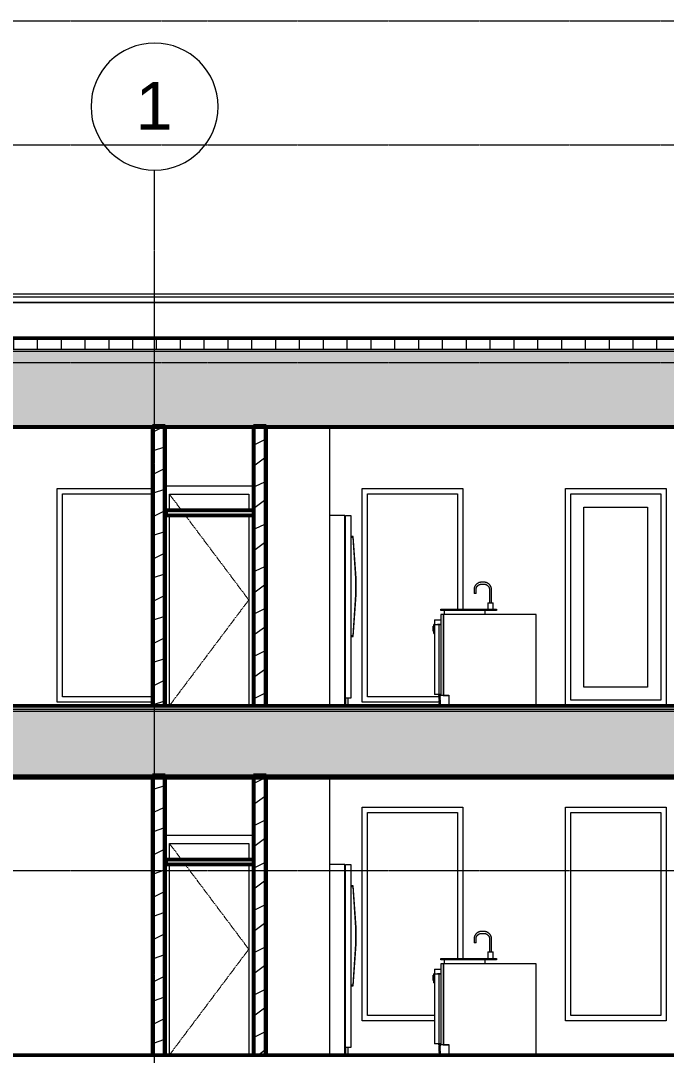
# Model space of a CAD drawing. Header units: inches. Extents: x 9610 to 16692, y -360 to 647.
# Drawn here: x 14590.1 to 14833.9, y 135.9 to 527 of the extents above; entities that cross this region are included whole.
import ezdxf

# ---------------------------------------------------------------- set-up
doc = ezdxf.new("R2010")
doc.units = ezdxf.units.IN
doc.header["$MEASUREMENT"] = 0
for name, pattern in [('Aligning Line 1_8_', [0.25, 0.125, -0.125]), ('Dash 1_16_', [0.125, 0.0625, -0.0625]), ('Grid Line 1_2_', [0.875, 0.5, -0.125, 0.125, -0.125])]:
    doc.linetypes.add(name, pattern=pattern)
for name, color, linetype, lineweight in [('0-4', 55, 'Continuous', 9), ('0-6', 170, 'Continuous', 5), ('A-DOOR-2', 250, 'Dash 1_16_', 9), ('A-DOOR-FRAM-1', 250, 'Continuous', 9), ('A-FLOR-10', 192, 'Continuous', 50), ('A-FLOR-3', 8, 'Continuous', 5), ('A-FLOR-4', 31, 'Continuous', 5), ('A-FLOR-5', 251, 'Continuous', 5), ('A-FLOR-LEVL-1', 51, 'Grid Line 1_2_', 9), ('A-FLOR-MCUT', 51, 'Continuous', 13), ('A-FLOR-PATT-1', 8, 'Continuous', 9), ('A-GLAZ-1', 135, 'Continuous', 13), ('A-ROOF', 132, 'Continuous', 13), ('A-ROOF-1', 252, 'Continuous', 13), ('A-ROOF-2', 31, 'Continuous', 5), ('A-ROOF-3', 132, 'Continuous', 50), ('A-ROOF-PATT-1', 132, 'Continuous', 9), ('A-WALL-1', 10, 'Continuous', 50), ('A-WALL-2', 7, 'Continuous', 13), ('A-WALL-3', 135, 'Continuous', 13), ('A-WALL-PATT-1', 250, 'Continuous', 9), ('A-WALL-PATT-2', 55, 'Continuous', 9), ('G-ANNO-SYMB', 111, 'Aligning Line 1_8_', 9), ('P-SANR-FIXT-1', 55, 'Continuous', 9), ('Q-CASE-1', 53, 'Continuous', 9), ('Q-CASE-2', 10, 'Continuous', 50), ('Q-CASE-3', 55, 'Continuous', 9), ('Q-SPCQ-1', 55, 'Continuous', 9), ('S-GRID-1', 1, 'Grid Line 1_2_', 9), ('S-GRID-IDEN', 1, 'Continuous', 9)]:
    doc.layers.add(name, color=color, linetype=linetype, lineweight=lineweight)
doc.styles.add('Arial_1', font='arial.ttf', dxfattribs={"height": 18})
pattern_1 = [(216.87, (3263.504, 75.018), (47.980943, 31.987086), [7.997, -71.971]), (206.565, (3273.1, 70.22), (-15.99371, -15.99413), [17.881, -17.881]), (198.435, (3273.1, 62.223), (-31.98674, -15.99388), [10.115, -40.461])]
pattern_2 = [(0, (3257.106, 59.024), (30.72, 7.68), [1.267, -21.773, 1.267, -21.773, -122.88]), (0, (3257.106, 59.024), (30.72, 7.68), [-46.08, 1.267, -44.813, 1.267, -21.773, -53.76]), (0, (3257.106, 59.024), (30.72, 7.68), [-115.2, 1.267, -14.093, 1.267, -37.133]), (120, (3268.626, 62.864), (-22.01108, 22.7643), [1.267, -21.773, 1.267, -21.773, -122.88]), (120, (3268.626, 62.864), (-22.01108, 22.7643), [-46.08, 1.267, -44.813, 1.267, -21.773, -53.76]), (120, (3268.626, 62.864), (-22.01108, 22.7643), [-115.2, 1.267, -14.093, 1.267, -37.133]), (240, (3272.466, 78.224), (-8.70892, -30.4443), [1.267, -21.773, 1.267, -21.773, -122.88]), (240, (3272.466, 78.224), (-8.70892, -30.4443), [-46.08, 1.267, -44.813, 1.267, -21.773, -53.76]), (240, (3272.466, 78.224), (-8.70892, -30.4443), [-115.2, 1.267, -14.093, 1.267, -37.133])]
pattern_3 = [(0, (14416.421, 59.024), (30.72, 7.68), [1.267, -21.773, 1.267, -21.773, -122.88]), (0, (14416.421, 59.024), (30.72, 7.68), [-46.08, 1.267, -44.813, 1.267, -21.773, -53.76]), (0, (14416.421, 59.024), (30.72, 7.68), [-115.2, 1.267, -14.093, 1.267, -37.133]), (120, (14427.941, 62.864), (-22.011075, 22.7643), [1.267, -21.773, 1.267, -21.773, -122.88]), (120, (14427.941, 62.864), (-22.011075, 22.7643), [-46.08, 1.267, -44.813, 1.267, -21.773, -53.76]), (120, (14427.941, 62.864), (-22.011075, 22.7643), [-115.2, 1.267, -14.093, 1.267, -37.133]), (240, (14431.781, 78.224), (-8.708925, -30.4443), [1.267, -21.773, 1.267, -21.773, -122.88]), (240, (14431.781, 78.224), (-8.708925, -30.4443), [-46.08, 1.267, -44.813, 1.267, -21.773, -53.76]), (240, (14431.781, 78.224), (-8.708925, -30.4443), [-115.2, 1.267, -14.093, 1.267, -37.133])]
pattern_4 = [(0, (14416.421, 59.024), (0, 4.798), []), (315, (14416.4212, 59.024), (4.798427, 0), [6.786, -6.786]), (45, (14416.4212, 59.024), (4.798427, 0), [6.786, -6.786])]

# ---------------------------------------------------------------- blocks, each defined once
blk = doc.blocks.new('Single-Flush - 30_ x 80_-V57-BUILDING SECTION - NORTH_SOUTH - LOOKING WEST')
at = {"layer": 'A-DOOR-2'}
for p, q in [((3486.91, 216), (3491.41, 210)), ((3492.91, 208), (3516.91, 176)), ((3486.91, 136), (3516.91, 176))]:
    blk.add_line(p, q, dxfattribs=at)
at = {"layer": 'A-DOOR-FRAM-1'}
for p, q in [((3518.75, 219), (3485.29, 219)), ((3486.91, 210), (3486.91, 216)), ((3486.91, 216), (3516.91, 216)), ((3516.91, 216), (3516.91, 210)), ((3486.91, 136), (3486.91, 208)), ((3516.91, 208), (3516.91, 136))]:
    blk.add_line(p, q, dxfattribs=at)
blk = doc.blocks.new('OD_CW_Closet - OD_CW_Closet-2062944-BUILDING SECTION - NORTH_SOUTH - LOOKING WEST')
at = {"layer": 'Q-CASE-1'}
blk.add_hatch(color=256, dxfattribs=at).paths.add_polyline_path([(3518.75, 208), (3518.75, 210), (3485.75, 210), (3485.75, 208), (3517.21, 208)], flags=0)
at = {"layer": 'Q-CASE-2'}
for p, q in [((3485.75, 210), (3485.75, 208)), ((3518.75, 210), (3485.75, 210)), ((3485.75, 208), (3518.75, 208)), ((3518.75, 208), (3518.75, 210))]:
    blk.add_line(p, q, dxfattribs=at)
blk = doc.blocks.new('Refrigerator_-_Side-by-Side_6047 - 36_ X 30_-1372843-BUILDING SECTION - NORTH_SOUTH - LOOKING WEST')
at = {"layer": 'Q-SPCQ-1'}
for p, q in [((3546, 72), (3540.25, 72)), ((3546, 0), (3546, 72)), ((3546.25, 2.87), (3546.25, 72)), ((3546.25, 72), (3548.25, 72)), ((3548.25, 72), (3548.25, 2.87)), ((3549.15, 64), (3548.25, 64)), ((3548.25, 63.75), (3548.92, 63.75)), ((3548.92, 63.75), (3550, 48.28)), ((3550.25, 48.29), (3549.15, 64)), ((3550, 48.28), (3550, 41.95)), ((3550.25, 41.94), (3550.25, 48.29)), ((3550, 41.95), (3548.92, 26.48)), ((3549.15, 26.23), (3550.25, 41.94)), ((3548.92, 26.48), (3548.25, 26.48)), ((3548.25, 26.23), (3549.15, 26.23)), ((3547.25, 2.87), (3546.25, 2.87)), ((3546.25, 2.87), (3546.25, 0.37)), ((3548.25, 2.87), (3546.25, 2.87)), ((3546.25, 0.37), (3547.25, 0.37)), ((3547.25, 0.37), (3547.25, 2.87))]:
    blk.add_line(p, q, dxfattribs=at)
blk = doc.blocks.new('Sink Kitchen-Single - 30_ x 21_-V73-BUILDING SECTION - NORTH_SOUTH - LOOKING WEST')
at = {"layer": 'P-SANR-FIXT-1'}
for p, q in [((3602, 179.87), (3602, 178.5)), ((3602.75, 178.5), (3602.75, 179.87)), ((3605.75, 182.75), (3604.87, 182.75)), ((3604.87, 182), (3605.75, 182)), ((3607.87, 179.87), (3607.87, 175)), ((3608.62, 175), (3608.62, 179.87)), ((3602.75, 178.5), (3602, 178.5)), ((3589.5, 172.5), (3610.5, 172.5)), ((3589.5, 172), (3589.5, 172.5)), ((3607.25, 175), (3607.25, 172.5)), ((3607.25, 175), (3607.25, 172.5)), ((3607.27, 175), (3607.27, 175)), ((3607.27, 175), (3608.25, 175)), ((3608.25, 175), (3609.22, 175)), ((3609.22, 175), (3609.22, 175)), ((3609.25, 172.5), (3609.25, 175)), ((3609.25, 172.5), (3609.25, 175)), ((3610.5, 172.5), (3610.5, 172)), ((3610.5, 172), (3589.5, 172)), ((3590.75, 172), (3590.75, 170.5)), ((3606.25, 170.5), (3606.25, 172))]:
    blk.add_line(p, q, dxfattribs=at)
at = {"layer": 'P-SANR-FIXT-1', "flags": 128}
for points in [[(3604.87, 182.75), (3604.76, 182.75), (3604.64, 182.74), (3604.53, 182.73), (3604.42, 182.71), (3604.3, 182.69), (3604.19, 182.67), (3604.08, 182.64), (3603.97, 182.6), (3603.86, 182.57), (3603.75, 182.52), (3603.65, 182.48), (3603.55, 182.43), (3603.45, 182.37), (3603.35, 182.31), (3603.25, 182.25), (3603.16, 182.18), (3603.07, 182.11), (3602.98, 182.04), (3602.89, 181.96), (3602.81, 181.88), (3602.73, 181.79), (3602.66, 181.71), (3602.59, 181.62), (3602.52, 181.52), (3602.45, 181.43), (3602.39, 181.33), (3602.34, 181.23), (3602.29, 181.13), (3602.24, 181.02), (3602.19, 180.92), (3602.15, 180.81), (3602.12, 180.7), (3602.09, 180.59), (3602.06, 180.48), (3602.04, 180.36), (3602.02, 180.25), (3602.01, 180.14), (3602, 180.02), (3602, 179.91), (3602, 179.87)], [(3602.75, 179.87), (3602.75, 179.96), (3602.76, 180.04), (3602.76, 180.13), (3602.78, 180.21), (3602.79, 180.3), (3602.81, 180.38), (3602.83, 180.46), (3602.86, 180.54), (3602.88, 180.62), (3602.92, 180.7), (3602.95, 180.78), (3602.99, 180.86), (3603.03, 180.93), (3603.07, 181), (3603.12, 181.07), (3603.17, 181.14), (3603.22, 181.21), (3603.28, 181.28), (3603.33, 181.34), (3603.39, 181.4), (3603.46, 181.46), (3603.52, 181.51), (3603.59, 181.57), (3603.66, 181.62), (3603.73, 181.66), (3603.8, 181.71), (3603.87, 181.75), (3603.95, 181.79), (3604.03, 181.82), (3604.1, 181.86), (3604.18, 181.88), (3604.26, 181.91), (3604.35, 181.93), (3604.43, 181.95), (3604.51, 181.97), (3604.6, 181.98), (3604.68, 181.99), (3604.77, 182), (3604.85, 182), (3604.87, 182)], [(3608.62, 179.87), (3608.62, 179.99), (3608.61, 180.1), (3608.6, 180.22), (3608.59, 180.33), (3608.57, 180.45), (3608.54, 180.56), (3608.51, 180.67), (3608.48, 180.78), (3608.44, 180.89), (3608.4, 180.99), (3608.35, 181.1), (3608.3, 181.2), (3608.24, 181.3), (3608.18, 181.4), (3608.12, 181.5), (3608.05, 181.59), (3607.98, 181.68), (3607.91, 181.77), (3607.83, 181.86), (3607.75, 181.94), (3607.67, 182.02), (3607.58, 182.09), (3607.49, 182.16), (3607.4, 182.23), (3607.3, 182.29), (3607.2, 182.35), (3607.1, 182.41), (3607, 182.46), (3606.9, 182.51), (3606.79, 182.55), (3606.68, 182.59), (3606.57, 182.63), (3606.46, 182.66), (3606.35, 182.69), (3606.24, 182.71), (3606.12, 182.73), (3606.01, 182.74), (3605.89, 182.75), (3605.78, 182.75), (3605.75, 182.75)], [(3605.75, 182), (3605.83, 182), (3605.92, 181.99), (3606, 181.98), (3606.09, 181.97), (3606.17, 181.96), (3606.25, 181.94), (3606.34, 181.92), (3606.42, 181.89), (3606.5, 181.86), (3606.58, 181.83), (3606.65, 181.8), (3606.73, 181.76), (3606.8, 181.72), (3606.88, 181.68), (3606.95, 181.63), (3607.02, 181.58), (3607.08, 181.53), (3607.15, 181.47), (3607.21, 181.42), (3607.27, 181.36), (3607.33, 181.29), (3607.39, 181.23), (3607.44, 181.16), (3607.49, 181.09), (3607.54, 181.02), (3607.58, 180.95), (3607.62, 180.88), (3607.66, 180.8), (3607.7, 180.72), (3607.73, 180.65), (3607.76, 180.57), (3607.78, 180.48), (3607.81, 180.4), (3607.83, 180.32), (3607.84, 180.24), (3607.86, 180.15), (3607.86, 180.07), (3607.87, 179.98), (3607.87, 179.9), (3607.87, 179.87)]]:
    blk.add_lwpolyline(points, dxfattribs=at)
blk = doc.blocks.new('Dishwasher_15404 - 34_ counter-V74-BUILDING SECTION - NORTH_SOUTH - LOOKING WEST')
at = {"layer": 'Q-SPCQ-1'}
for p, q in [((3587.12, 168.5), (3587.12, 166.79)), ((3587.12, 168.5), (3588.2, 168.5)), ((3588.2, 168.5), (3589.5, 168.5)), ((3586.87, 166.18), (3586.62, 166.18)), ((3586.62, 165.97), (3586.62, 166.18)), ((3586.62, 165.35), (3586.62, 165.94)), ((3586.62, 165.94), (3586.87, 165.94)), ((3586.62, 164.21), (3586.62, 165.35)), ((3586.87, 165.35), (3586.62, 165.35)), ((3586.87, 164.06), (3586.87, 166.79)), ((3587.12, 166.79), (3586.87, 166.79)), ((3587.12, 166.79), (3587.12, 140.33)), ((3587.12, 166.79), (3587.32, 166.79)), ((3587.32, 166.79), (3588.75, 166.79)), ((3589.5, 166.79), (3588.2, 166.79)), ((3588.75, 166.79), (3588.75, 140.33)), ((3588.75, 166.79), (3588.75, 140.33)), ((3588.95, 166.79), (3589.5, 166.79)), ((3586.62, 164.21), (3586.87, 164.21)), ((3586.87, 163.35), (3586.87, 164.06)), ((3586.87, 163.35), (3587.13, 163.35)), ((3587.32, 140.33), (3587.12, 140.33)), ((3588.75, 140.33), (3587.32, 140.33)), ((3588.75, 140.33), (3589.5, 140.33)), ((3588.75, 139.94), (3588.75, 140.33)), ((3592.5, 139.94), (3588.75, 139.94)), ((3588.75, 139.94), (3588.75, 139.59)), ((3588.78, 139.59), (3588.75, 139.59)), ((3588.75, 139.59), (3589.25, 139.59)), ((3588.75, 139.39), (3588.75, 139.2)), ((3588.75, 139.39), (3588.78, 139.39)), ((3589.25, 139.39), (3588.75, 139.39)), ((3588.78, 139.2), (3588.75, 139.2)), ((3588.75, 139.2), (3589.25, 139.2)), ((3588.75, 139), (3588.75, 138.8)), ((3588.75, 139), (3588.78, 139)), ((3589.25, 139), (3588.75, 139)), ((3588.78, 138.8), (3588.75, 138.8)), ((3588.75, 138.8), (3589.25, 138.8)), ((3588.75, 138.61), (3588.75, 138.41)), ((3588.75, 138.61), (3588.78, 138.61)), ((3589.25, 138.61), (3588.75, 138.61)), ((3588.78, 138.41), (3588.75, 138.41)), ((3588.75, 138.41), (3589.25, 138.41)), ((3588.75, 138.21), (3588.75, 138.02)), ((3588.75, 138.21), (3588.78, 138.21)), ((3589.25, 138.21), (3588.75, 138.21)), ((3588.78, 138.02), (3588.75, 138.02)), ((3588.75, 138.02), (3589.25, 138.02)), ((3588.75, 137.82), (3588.75, 137.62)), ((3588.75, 137.82), (3588.78, 137.82)), ((3589.25, 137.82), (3588.75, 137.82)), ((3588.78, 137.62), (3588.75, 137.62)), ((3588.75, 137.62), (3589.25, 137.62)), ((3588.75, 137.43), (3588.75, 137.23)), ((3588.75, 137.43), (3588.78, 137.43)), ((3589.25, 137.43), (3588.75, 137.43)), ((3588.78, 137.23), (3588.75, 137.23)), ((3588.75, 137.23), (3589.25, 137.23)), ((3588.75, 137.03), (3588.75, 136.84)), ((3588.75, 137.03), (3588.78, 137.03)), ((3589.25, 137.03), (3588.75, 137.03)), ((3589.5, 140.33), (3588.95, 140.33)), ((3589.25, 139.59), (3589.25, 139.39)), ((3589.25, 139.2), (3589.25, 139)), ((3589.25, 138.8), (3589.25, 138.61)), ((3589.25, 138.41), (3589.25, 138.21)), ((3589.25, 138.02), (3589.25, 137.82)), ((3589.25, 137.62), (3589.25, 137.43)), ((3589.25, 137.23), (3589.25, 137.03)), ((3590.32, 139.94), (3592.5, 139.94)), ((3588.78, 136.84), (3588.75, 136.84)), ((3588.75, 136.84), (3589.25, 136.84)), ((3588.75, 136.64), (3588.75, 136)), ((3589.25, 136.64), (3588.75, 136.64)), ((3589.25, 136.84), (3589.25, 136.64))]:
    blk.add_line(p, q, dxfattribs=at)
blk = doc.blocks.new('OD_CW_Base Cabinet - OD_CW_Base Cabinet-1985666-BUILDING SECTION - NORTH_SOUTH - LOOKING WEST')
at = {"layer": 'Q-CASE-3'}
for p, q in [((3589.5, 170.5), (3589.5, 140)), ((3590.5, 170.5), (3589.5, 170.5)), ((3590.5, 140), (3590.5, 170.5)), ((3590.5, 170.5), (3590.5, 140)), ((3625.5, 170.5), (3590.5, 170.5)), ((3625.5, 136), (3625.5, 170.5)), ((3589.5, 140), (3590.5, 140)), ((3590.5, 140), (3592.5, 140)), ((3592.5, 140), (3592.5, 136))]:
    blk.add_line(p, q, dxfattribs=at)
blk = doc.blocks.new('Dishwasher_15404 - 34_ counter-V75-BUILDING SECTION - NORTH_SOUTH - LOOKING WEST')
at = {"layer": 'Q-SPCQ-1'}
for p, q in [((3586.87, 298.18), (3586.62, 298.18)), ((3586.62, 297.94), (3586.62, 298.18)), ((3586.62, 297.35), (3586.62, 297.94)), ((3586.62, 297.94), (3586.87, 297.94)), ((3586.62, 296.21), (3586.62, 297.35)), ((3586.87, 297.35), (3586.62, 297.35)), ((3586.87, 296.06), (3586.87, 298.79)), ((3587.12, 298.79), (3586.87, 298.79)), ((3587.12, 300.5), (3587.12, 298.79)), ((3587.12, 300.5), (3588.2, 300.5)), ((3587.12, 298.79), (3587.12, 272.33)), ((3587.12, 298.79), (3587.32, 298.79)), ((3587.32, 298.79), (3588.75, 298.79)), ((3588.2, 300.5), (3589.5, 300.5)), ((3589.5, 298.79), (3588.2, 298.79)), ((3588.75, 298.79), (3588.75, 272.33)), ((3588.75, 298.79), (3588.75, 272.33)), ((3588.95, 298.79), (3589.5, 298.79)), ((3586.62, 296.21), (3586.87, 296.21)), ((3586.87, 295.35), (3586.87, 296.06)), ((3586.87, 295.35), (3587.13, 295.35)), ((3587.32, 272.33), (3587.12, 272.33)), ((3588.75, 272.33), (3587.32, 272.33)), ((3588.75, 272.33), (3589.5, 272.33)), ((3588.75, 271.94), (3588.75, 272.33)), ((3592.5, 271.94), (3588.75, 271.94)), ((3588.75, 271.94), (3588.75, 271.59)), ((3588.78, 271.59), (3588.75, 271.59)), ((3588.75, 271.59), (3589.25, 271.59)), ((3588.75, 271.39), (3588.75, 271.2)), ((3588.75, 271.39), (3588.78, 271.39)), ((3589.25, 271.39), (3588.75, 271.39)), ((3588.78, 271.2), (3588.75, 271.2)), ((3588.75, 271.2), (3589.25, 271.2)), ((3588.75, 271), (3588.75, 270.8)), ((3588.75, 271), (3588.78, 271)), ((3589.25, 271), (3588.75, 271)), ((3588.78, 270.8), (3588.75, 270.8)), ((3588.75, 270.8), (3589.25, 270.8)), ((3588.75, 270.61), (3588.75, 270.41)), ((3588.75, 270.61), (3588.78, 270.61)), ((3589.25, 270.61), (3588.75, 270.61)), ((3588.78, 270.41), (3588.75, 270.41)), ((3588.75, 270.41), (3589.25, 270.41)), ((3588.75, 270.21), (3588.75, 270.02)), ((3588.75, 270.21), (3588.78, 270.21)), ((3589.25, 270.21), (3588.75, 270.21)), ((3588.78, 270.02), (3588.75, 270.02)), ((3588.75, 270.02), (3589.25, 270.02)), ((3588.75, 269.82), (3588.75, 269.62)), ((3588.75, 269.82), (3588.78, 269.82)), ((3589.25, 269.82), (3588.75, 269.82)), ((3589.5, 272.33), (3588.95, 272.33)), ((3589.25, 271.59), (3589.25, 271.39)), ((3589.25, 271.2), (3589.25, 271)), ((3589.25, 270.8), (3589.25, 270.61)), ((3589.25, 270.41), (3589.25, 270.21)), ((3589.25, 270.02), (3589.25, 269.82)), ((3590.32, 271.94), (3592.5, 271.94)), ((3588.78, 269.62), (3588.75, 269.62)), ((3588.75, 269.62), (3589.25, 269.62)), ((3588.75, 269.43), (3588.75, 269.23)), ((3588.75, 269.43), (3588.78, 269.43)), ((3589.25, 269.43), (3588.75, 269.43)), ((3588.78, 269.23), (3588.75, 269.23)), ((3588.75, 269.23), (3589.25, 269.23)), ((3588.75, 269.03), (3588.75, 268.84)), ((3588.75, 269.03), (3588.78, 269.03)), ((3589.25, 269.03), (3588.75, 269.03)), ((3588.78, 268.84), (3588.75, 268.84)), ((3588.75, 268.84), (3589.25, 268.84)), ((3588.75, 268.64), (3588.75, 268)), ((3589.25, 268.64), (3588.75, 268.64)), ((3589.25, 269.62), (3589.25, 269.43)), ((3589.25, 269.23), (3589.25, 269.03)), ((3589.25, 268.84), (3589.25, 268.64))]:
    blk.add_line(p, q, dxfattribs=at)
blk = doc.blocks.new('CTR - 1st Phase - Unit Layouts_rvt-2-BUILDING SECTION - NORTH_SOUTH - LOOKING WEST')
at = {"layer": 'A-WALL-PATT-1'}
h = blk.add_hatch(dxfattribs=at)
h.set_pattern_fill('FP_43', color=256, style=0, pattern_type=2)
h.set_pattern_definition(pattern_2)
h.paths.add_polyline_path([(3480.54, 268), (3481.16, 268), (3481.16, 373.37), (3480.54, 373.37), (3480.54, 269.37)], flags=0)
h = blk.add_hatch(dxfattribs=at)
h.set_pattern_fill('FP_43', color=256, style=0, pattern_type=2)
h.set_pattern_definition(pattern_2)
h.paths.add_polyline_path([(3519.37, 268), (3519.37, 373.37), (3518.75, 373.37), (3518.75, 268)], flags=0)
h = blk.add_hatch(dxfattribs=at)
h.set_pattern_fill('FP_43', color=256, style=0, pattern_type=2)
h.set_pattern_definition(pattern_2)
h.paths.add_polyline_path([(3523.5, 268), (3523.5, 373.37), (3522.87, 373.37), (3522.87, 268)], flags=0)
h = blk.add_hatch(dxfattribs=at)
h.set_pattern_fill('FP_43', color=256, style=0, pattern_type=2)
h.set_pattern_definition(pattern_2)
h.paths.add_polyline_path([(3480.54, 136), (3481.16, 136), (3481.16, 240.75), (3480.54, 240.75), (3480.54, 136.62)], flags=0)
h = blk.add_hatch(dxfattribs=at)
h.set_pattern_fill('FP_43', color=256, style=0, pattern_type=2)
h.set_pattern_definition(pattern_2)
h.paths.add_polyline_path([(3485.29, 136), (3485.29, 240.75), (3484.66, 240.75), (3484.66, 136)], flags=0)
h = blk.add_hatch(dxfattribs=at)
h.set_pattern_fill('FP_43', color=256, style=0, pattern_type=2)
h.set_pattern_definition(pattern_2)
h.paths.add_polyline_path([(3518.75, 136), (3519.37, 136), (3519.37, 240.75), (3518.75, 240.75), (3518.75, 136.56)], flags=0)
at = {"layer": 'A-WALL-PATT-2'}
h = blk.add_hatch(dxfattribs=at)
h.set_pattern_fill('FP_46', color=256, style=0, pattern_type=2)
h.set_pattern_definition(pattern_1)
h.paths.add_polyline_path([(3482.91, 268), (3484.66, 268), (3484.66, 373.37), (3481.16, 373.37), (3481.16, 268), (3482.54, 268)], flags=0)
h = blk.add_hatch(dxfattribs=at)
h.set_pattern_fill('FP_46', color=256, style=0, pattern_type=2)
h.set_pattern_definition(pattern_1)
h.paths.add_polyline_path([(3522.87, 268), (3522.87, 373.37), (3519.37, 373.37), (3519.37, 268), (3520.94, 268)], flags=0)
h = blk.add_hatch(dxfattribs=at)
h.set_pattern_fill('FP_46', color=256, style=0, pattern_type=2)
h.set_pattern_definition(pattern_1)
h.paths.add_polyline_path([(3484.66, 136), (3484.66, 240.75), (3481.16, 240.75), (3481.16, 136), (3482.91, 136)], flags=0)
h = blk.add_hatch(dxfattribs=at)
h.set_pattern_fill('FP_46', color=256, style=0, pattern_type=2)
h.set_pattern_definition(pattern_1)
h.paths.add_polyline_path([(3520.94, 136), (3522.87, 136), (3522.87, 240.75), (3519.37, 240.75), (3519.37, 136)], flags=0)
at = {"layer": 'A-WALL-1'}
for p, q in [((3480.54, 373.87), (3480.54, 268)), ((3485.29, 373.87), (3480.54, 373.87)), ((3485.29, 268), (3485.29, 373.87)), ((3518.75, 373.87), (3518.75, 268)), ((3523.5, 373.87), (3518.75, 373.87)), ((3523.5, 268), (3523.5, 373.87)), ((3480.54, 268), (3485.29, 268)), ((3518.75, 268), (3523.5, 268)), ((3480.54, 241.87), (3480.54, 136)), ((3485.29, 241.87), (3480.54, 241.87)), ((3485.29, 136), (3485.29, 241.87)), ((3518.75, 241.87), (3518.75, 136)), ((3523.5, 241.87), (3518.75, 241.87)), ((3523.5, 136), (3523.5, 241.87)), ((3480.54, 136), (3485.29, 136)), ((3518.75, 136), (3523.5, 136))]:
    blk.add_line(p, q, dxfattribs=at)
at = {"layer": 'A-WALL-2'}
for p, q in [((3481.16, 268), (3481.16, 373.87)), ((3484.66, 268), (3484.66, 373.87)), ((3519.37, 268), (3519.37, 373.87)), ((3522.87, 268), (3522.87, 373.87)), ((3481.16, 136), (3481.16, 241.87)), ((3484.66, 136), (3484.66, 241.87)), ((3519.37, 136), (3519.37, 241.87)), ((3522.87, 136), (3522.87, 241.87))]:
    blk.add_line(p, q, dxfattribs=at)
at = {"layer": 'A-WALL-3'}
for p, q in [((3547.5, 268), (3547.5, 373.37)), ((3547.5, 136), (3547.5, 240.75))]:
    blk.add_line(p, q, dxfattribs=at)
at = {"layer": '0-4'}
for name, p in [('Single-Flush - 30_ x 80_-V57-BUILDING SECTION - NORTH_SOUTH - LOOKING WEST', (0, 132)), ('OD_CW_Closet - OD_CW_Closet-2062944-BUILDING SECTION - NORTH_SOUTH - LOOKING WEST', (0, 132)), ('Refrigerator_-_Side-by-Side_6047 - 36_ X 30_-1372843-BUILDING SECTION - NORTH_SOUTH - LOOKING WEST', (7.25, 268)), ('Sink Kitchen-Single - 30_ x 21_-V73-BUILDING SECTION - NORTH_SOUTH - LOOKING WEST', (0, 132)), ('OD_CW_Base Cabinet - OD_CW_Base Cabinet-1985666-BUILDING SECTION - NORTH_SOUTH - LOOKING WEST', (0, 132)), ('Dishwasher_15404 - 34_ counter-V75-BUILDING SECTION - NORTH_SOUTH - LOOKING WEST', (0, 0)), ('Single-Flush - 30_ x 80_-V57-BUILDING SECTION - NORTH_SOUTH - LOOKING WEST', (0, 0)), ('OD_CW_Closet - OD_CW_Closet-2062944-BUILDING SECTION - NORTH_SOUTH - LOOKING WEST', (0, 0)), ('Refrigerator_-_Side-by-Side_6047 - 36_ X 30_-1372843-BUILDING SECTION - NORTH_SOUTH - LOOKING WEST', (7.25, 136)), ('Sink Kitchen-Single - 30_ x 21_-V73-BUILDING SECTION - NORTH_SOUTH - LOOKING WEST', (0, 0)), ('Dishwasher_15404 - 34_ counter-V74-BUILDING SECTION - NORTH_SOUTH - LOOKING WEST', (0, 0)), ('OD_CW_Base Cabinet - OD_CW_Base Cabinet-1985666-BUILDING SECTION - NORTH_SOUTH - LOOKING WEST', (0, 0))]:
    blk.add_blockref(name, p, dxfattribs=at)
blk = doc.blocks.new('Basic Wall _ EXT - FIBER CEMENT - SMALL - ___-2145937-BUILDING SECTION - NORTH_SOUTH - LOOKING WEST')
at = {"layer": 'A-WALL-3'}
for p, q in [((3867.29, 423.66), (2061.36, 423.66)), ((2076.8, 422.6), (3851.85, 422.6)), ((2077.21, 420.42), (3851.44, 420.42)), ((2077.53, 420.57), (3851.11, 420.57))]:
    blk.add_line(p, q, dxfattribs=at)
blk = doc.blocks.new('_THE_ WINDOW _ DOOR - Window - 2nd Floor-2113400-BUILDING SECTION - NORTH_SOUTH - LOOKING WEST')
at = {"layer": 'A-GLAZ-1'}
for p, q in [((2678.51, 227.75), (2712.54, 227.75)), ((2678.51, 151), (2678.51, 227.75)), ((2712.54, 227.75), (2712.54, 151)), ((2712.54, 151), (2678.51, 151))]:
    blk.add_line(p, q, dxfattribs=at)
blk = doc.blocks.new('_THE_ WINDOW _ DOOR - Window - 3rd Floor-V103-BUILDING SECTION - NORTH_SOUTH - LOOKING WEST')
at = {"layer": 'A-GLAZ-1'}
for p, q in [((3446.51, 348.12), (3480.54, 348.12)), ((3446.51, 271.37), (3446.51, 348.12)), ((3480.54, 271.37), (3446.51, 271.37))]:
    blk.add_line(p, q, dxfattribs=at)
blk = doc.blocks.new('_THE_ WINDOW _ DOOR - Door - 3rd floors-V104-BUILDING SECTION - NORTH_SOUTH - LOOKING WEST')
at = {"layer": 'A-GLAZ-1'}
for p, q in [((3638.51, 348.12), (3672.54, 348.12)), ((3638.51, 270.12), (3638.51, 348.12)), ((3672.54, 348.12), (3672.54, 270.12)), ((3643.51, 275.12), (3643.51, 343.12)), ((3643.51, 343.12), (3667.54, 343.12)), ((3667.54, 343.12), (3667.54, 275.12)), ((3667.54, 275.12), (3643.51, 275.12)), ((3672.54, 270.12), (3638.51, 270.12))]:
    blk.add_line(p, q, dxfattribs=at)
blk = doc.blocks.new('_THE_ WINDOW _ DOOR - Window - 3rd Floor-V105-BUILDING SECTION - NORTH_SOUTH - LOOKING WEST')
at = {"layer": 'A-GLAZ-1'}
for p, q in [((3561.71, 348.12), (3595.74, 348.12)), ((3561.71, 271.37), (3561.71, 348.12)), ((3595.74, 348.12), (3595.74, 304.5)), ((3588.78, 271.37), (3561.71, 271.37))]:
    blk.add_line(p, q, dxfattribs=at)
blk = doc.blocks.new('_THE_ WINDOW _ DOOR - Window - 2nd Floor-V107-BUILDING SECTION - NORTH_SOUTH - LOOKING WEST')
at = {"layer": 'A-GLAZ-1'}
for p, q in [((3561.71, 227.75), (3595.74, 227.75)), ((3561.71, 151), (3561.71, 227.75)), ((3595.74, 227.75), (3595.74, 172.5)), ((3587.13, 151), (3561.71, 151))]:
    blk.add_line(p, q, dxfattribs=at)
blk = doc.blocks.new('Grid - Grid Head - Circle-50561-BUILDING SECTION - NORTH_SOUTH - LOOKING WEST')
at = {"layer": 'S-GRID-IDEN'}
for start, end in [(360, 180), (180, 360)]:
    blk.add_arc((3481.32, 494.5), 24, start, end, dxfattribs=at)

msp = doc.modelspace()

# ---------------------------------------------------------------- hatches: boundary and pattern name
at = {"layer": 'A-FLOR-3'}
h = msp.add_hatch(color=256, dxfattribs=at)
h.paths.add_polyline_path([(14124.5904, 267.625), (15011.789, 267.625), (15011.789, 267.875), (13795.639, 267.875), (13795.639, 267.625), (14119.464, 267.625)], flags=0)
h.paths.add_polyline_path([(13239.0287, 267.625), (13683.639, 267.625), (13683.639, 267.875), (13235.489, 267.875), (13235.489, 267.625)], flags=0)
at = {"layer": 'A-FLOR-4'}
h = msp.add_hatch(color=256, dxfattribs=at)
h.paths.add_polyline_path([(13229.989, 241.875), (13683.639, 241.875), (13683.639, 265.875), (13229.989, 265.875), (13229.989, 251.9236)], flags=0)
h.paths.add_polyline_path([(15017.289, 241.875), (15017.289, 265.875), (13795.639, 265.875), (13795.639, 241.875), (15014.6954, 241.875)], flags=0)
at = {"layer": 'A-FLOR-5'}
h = msp.add_hatch(color=256, dxfattribs=at)
h.paths.add_polyline_path([(14027.4515, 241.375), (15011.164, 241.375), (15011.164, 241.875), (13795.639, 241.875), (13795.639, 241.375), (14025.2015, 241.375)], flags=0)
h.paths.add_polyline_path([(13239.0287, 241.375), (13452.264, 241.375), (13452.264, 241.875), (13236.114, 241.875), (13236.114, 241.375)], flags=0)
h.paths.add_polyline_path([(13455.764, 241.375), (13507.489, 241.375), (13507.489, 241.875), (13455.764, 241.875), (13455.764, 241.6204)], flags=0)
h.paths.add_polyline_path([(13510.989, 241.375), (13679.889, 241.375), (13679.889, 241.875), (13510.989, 241.875), (13510.989, 241.6821)], flags=0)
h.paths.add_polyline_path([(13683.639, 241.375), (13683.639, 241.875), (13683.389, 241.8747), (13683.389, 241.375)], flags=0)
at = {"layer": 'A-FLOR-PATT-1'}
h = msp.add_hatch(dxfattribs=at)
h.set_pattern_fill('FP_45', color=256, style=0, pattern_type=2)
h.set_pattern_definition(pattern_4)
h.paths.add_polyline_path([(15017.289, 265.875), (15017.289, 266.625), (13795.639, 266.625), (13795.639, 265.875), (15016.0302, 265.875)], flags=0)
h.paths.add_polyline_path([(13232.5515, 265.875), (13683.639, 265.875), (13683.639, 266.625), (13229.989, 266.625), (13229.989, 265.875)], flags=0)
h = msp.add_hatch(dxfattribs=at)
h.set_pattern_fill('FP_44', color=256, style=0, pattern_type=2)
h.set_pattern_definition([(0, (14416.4212, 59.024), (15.36, 3.84), [1.267, -10.253, 1.267, -10.253, -61.44]), (0, (14416.4212, 59.024), (15.36, 3.84), [-23.04, 1.267, -21.773, 1.267, -10.253, -26.88]), (0, (14416.4212, 59.024), (15.36, 3.84), [-57.6, 1.267, -6.413, 1.267, -17.933]), (120, (14422.1812, 60.944), (-11.005538, 11.38215), [1.267, -10.253, 1.267, -10.253, -61.44]), (120, (14422.1812, 60.944), (-11.005538, 11.38215), [-23.04, 1.267, -21.773, 1.267, -10.253, -26.88]), (120, (14422.1812, 60.944), (-11.005538, 11.38215), [-57.6, 1.267, -6.413, 1.267, -17.933]), (240, (14424.1012, 68.624), (-4.354462, -15.22215), [1.267, -10.253, 1.267, -10.253, -61.44]), (240, (14424.1012, 68.624), (-4.354462, -15.22215), [-23.04, 1.267, -21.773, 1.267, -10.253, -26.88]), (240, (14424.1012, 68.624), (-4.354462, -15.22215), [-57.6, 1.267, -6.413, 1.267, -17.933])])
h.paths.add_polyline_path([(14065.8515, 266.625), (15011.789, 266.625), (15011.789, 267.625), (13795.639, 267.625), (13795.639, 266.625), (14023.189, 266.625)], flags=0)
h.paths.add_polyline_path([(13239.0287, 266.625), (13683.639, 266.625), (13683.639, 267.625), (13235.489, 267.625), (13235.489, 266.625)], flags=0)
h = msp.add_hatch(dxfattribs=at)
h.set_pattern_fill('FP_43', color=256, style=0, pattern_type=2)
h.set_pattern_definition(pattern_3)
h.paths.add_polyline_path([(13236.114, 240.75), (13452.264, 240.75), (13452.264, 241.375), (13236.114, 241.375)], flags=0)
h.paths.add_polyline_path([(15011.164, 240.75), (15011.164, 241.375), (13795.639, 241.375), (13795.639, 240.75), (14994.9257, 240.75)], flags=0)
h.paths.add_polyline_path([(13511.614, 240.75), (13679.889, 240.7552), (13679.889, 241.375), (13510.989, 241.375), (13510.989, 240.75), (13511.5635, 240.75)], flags=0)
h.paths.add_polyline_path([(13683.389, 240.75), (13683.639, 240.75), (13683.639, 241.375), (13683.389, 241.375), (13683.389, 240.7503)], flags=0)
h.paths.add_polyline_path([(13455.764, 240.75), (13507.489, 240.75), (13507.489, 241.375), (13455.764, 241.375), (13455.764, 241.0682)], flags=0)
at = {"layer": 'A-ROOF-1'}
msp.add_hatch(color=256, dxfattribs=at).paths.add_polyline_path([(13236.114, 406.7036), (15011.164, 406.7036), (15011.164, 406.9536), (13236.114, 406.9536)], flags=0)
at = {"layer": 'A-ROOF-2'}
msp.add_hatch(color=256, dxfattribs=at).paths.add_polyline_path([(14116.9772, 374), (15011.789, 374), (15011.789, 401.9525), (13235.489, 401.9525), (13235.489, 374), (14083.2099, 374)], flags=0)
at = {"layer": 'A-ROOF-PATT-1'}
h = msp.add_hatch(dxfattribs=at)
h.set_pattern_fill('FP_51', color=256, style=0, pattern_type=2)
h.set_pattern_definition([(0, (14416.421, 59.024), (0, 9), []), (90, (14416.421, 59.024), (-9, 6e-16), [])])
h.paths.add_polyline_path([(14623.4859, 402.7027), (15011.789, 402.7027), (15011.789, 406.7036), (13235.489, 406.7036), (13235.489, 402.7027), (14589.7187, 402.7027)], flags=0)
h = msp.add_hatch(dxfattribs=at)
h.set_pattern_fill('FP_45', color=256, style=0, pattern_type=2)
h.set_pattern_definition(pattern_4)
h.paths.add_polyline_path([(14116.9772, 401.9525), (15011.789, 401.9525), (15011.789, 402.7027), (13235.489, 402.7027), (13235.489, 401.9525), (14083.2099, 401.9525)], flags=0)
h = msp.add_hatch(dxfattribs=at)
h.set_pattern_fill('FP_43', color=256, style=0, pattern_type=2)
h.set_pattern_definition(pattern_3)
h.paths.add_polyline_path([(14994.9257, 373.375), (15011.164, 373.375), (15011.164, 374), (13236.114, 374), (13236.114, 373.375), (14961.1584, 373.375)], flags=0)

# ---------------------------------------------------------------- linework, layer by layer
at = {"layer": 'A-FLOR-10'}
for p, q in [((15011.164, 268), (14414.3793, 268)), ((13795.639, 240.75), (15011.164, 240.75)), ((15011.164, 136), (14414.3793, 136))]:
    msp.add_line(p, q, dxfattribs=at)
at = {"layer": 'A-FLOR-LEVL-1'}
for p, q in [((12974.2716, 268), (15327.2797, 268)), ((12974.2716, 136), (15327.2797, 136))]:
    msp.add_line(p, q, dxfattribs=at)
at = {"layer": 'A-FLOR-MCUT'}
for p, q in [((15011.789, 267.875), (13795.639, 267.875)), ((15011.789, 267.625), (13795.639, 267.625)), ((15011.789, 266.625), (13795.639, 266.625)), ((15079.7579, 265.875), (13795.639, 265.875)), ((15011.164, 241.875), (13795.639, 241.875)), ((15011.164, 241.375), (13795.639, 241.375))]:
    msp.add_line(p, q, dxfattribs=at)
at = {"layer": 'A-ROOF'}
for p, q in [((15011.789, 406.7036), (13235.489, 406.7036)), ((15011.789, 402.7027), (13235.489, 402.7027)), ((15011.789, 401.9525), (13235.489, 401.9525)), ((13235.489, 374), (15011.789, 374))]:
    msp.add_line(p, q, dxfattribs=at)
at = {"layer": 'A-ROOF-3'}
for p, q in [((15011.164, 406.9536), (13236.114, 406.9536)), ((13236.114, 373.375), (15011.164, 373.375))]:
    msp.add_line(p, q, dxfattribs=at)
at = {"layer": 'A-WALL-3'}
for p, q in [((14603.8265, 269.375), (14603.8265, 350.125)), ((14603.8265, 350.125), (14639.8515, 350.125)), ((14719.0265, 269.375), (14719.0265, 350.125)), ((14719.0265, 350.125), (14757.0515, 350.125)), ((14757.0515, 350.125), (14757.0515, 304.5)), ((14795.8265, 268.125), (14795.8265, 350.125)), ((14795.8265, 350.125), (14833.8515, 350.125)), ((14833.8515, 350.125), (14833.8515, 268.125)), ((14639.8515, 269.375), (14603.8265, 269.375)), ((14748.0969, 269.375), (14719.0265, 269.375)), ((14833.8515, 268.125), (14795.8265, 268.125)), ((14719.0265, 149), (14719.0265, 229.75)), ((14719.0265, 229.75), (14757.0515, 229.75)), ((14757.0515, 229.75), (14757.0515, 172.5)), ((14795.8265, 149), (14795.8265, 229.75)), ((14795.8265, 229.75), (14833.8515, 229.75)), ((14833.8515, 229.75), (14833.8515, 149)), ((14746.4457, 149), (14719.0265, 149)), ((14833.8515, 149), (14795.8265, 149))]:
    msp.add_line(p, q, dxfattribs=at)
at = {"layer": 'G-ANNO-SYMB'}
for p, q in [((13070.1924, 526.9531), (15231.2964, 526.9531)), ((13070.1924, 480), (15231.2964, 480)), ((13070.1924, 397.7608), (15231.2964, 397.7608)), ((13070.1924, 205.7608), (15231.2964, 205.7608))]:
    msp.add_line(p, q, dxfattribs=at)
at = {"layer": 'S-GRID-1'}
msp.add_line((14640.639, -159.8356), (14640.639, 470.5), dxfattribs=at)

# ---------------------------------------------------------------- block references
at = {"layer": '0-6'}
msp.add_blockref('CTR - 1st Phase - Unit Layouts_rvt-2-BUILDING SECTION - NORTH_SOUTH - LOOKING WEST', (11159.3152, 0), dxfattribs=at)
at = {"layer": 'A-GLAZ-1'}
for name, p in [('_THE_ WINDOW _ DOOR - Window - 3rd Floor-V103-BUILDING SECTION - NORTH_SOUTH - LOOKING WEST', (11159.3152, 0)), ('_THE_ WINDOW _ DOOR - Window - 3rd Floor-V105-BUILDING SECTION - NORTH_SOUTH - LOOKING WEST', (11159.3152, 0)), ('_THE_ WINDOW _ DOOR - Door - 3rd floors-V104-BUILDING SECTION - NORTH_SOUTH - LOOKING WEST', (11159.3152, 0)), ('_THE_ WINDOW _ DOOR - Window - 2nd Floor-V107-BUILDING SECTION - NORTH_SOUTH - LOOKING WEST', (11159.3152, 0)), ('_THE_ WINDOW _ DOOR - Window - 2nd Floor-2113400-BUILDING SECTION - NORTH_SOUTH - LOOKING WEST', (12119.3152, 0))]:
    msp.add_blockref(name, p, dxfattribs=at)
at = {"layer": 'A-WALL-3'}
msp.add_blockref('Basic Wall _ EXT - FIBER CEMENT - SMALL - ___-2145937-BUILDING SECTION - NORTH_SOUTH - LOOKING WEST', (11159.3152, 0), dxfattribs=at)
at = {"layer": 'S-GRID-IDEN'}
msp.add_blockref('Grid - Grid Head - Circle-50561-BUILDING SECTION - NORTH_SOUTH - LOOKING WEST', (11159.3152, 0), dxfattribs=at)

# ---------------------------------------------------------------- texts
at = {"layer": 'S-GRID-IDEN', "insert": (14633.5099, 503.7879), "char_height": 18, "width": 16.968, "attachment_point": 1, "style": 'Arial_1'}
msp.add_mtext('1', dxfattribs=at)

doc.saveas('drawing.dxf')
